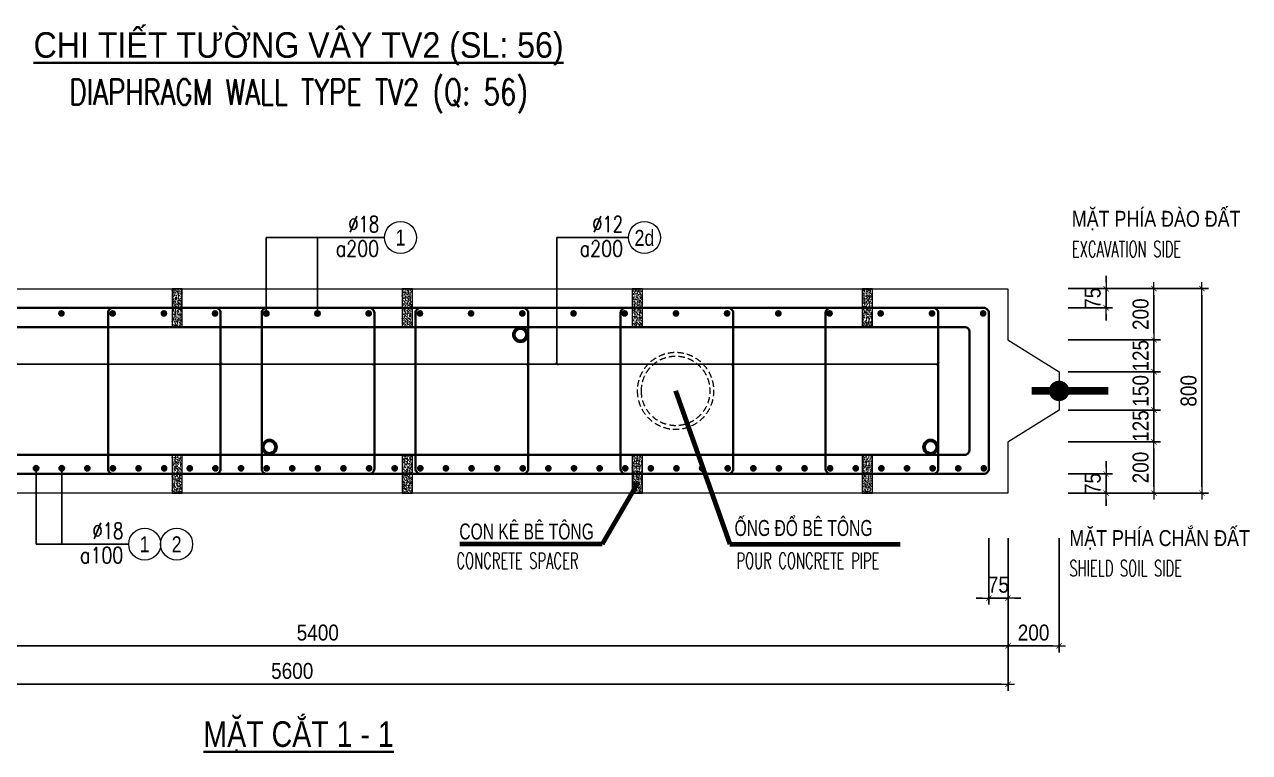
# Model space of a CAD drawing. Header units: millimetres. Extents: x -642477 to 1168880, y -27982 to 330379.
# Drawn here: x 143495 to 157871, y 93198 to 101745 of the extents above; entities that cross this region are included whole.
import ezdxf
from ezdxf.enums import TextEntityAlignment as Align

# ---------------------------------------------------------------- set-up
doc = ezdxf.new("R2010")
doc.units = ezdxf.units.MM
doc.linetypes.add('HIDDEN', pattern=[0.375, 0.25, -0.125])
doc.linetypes.add('HIDDEN2', pattern=[4.7625, 3.175, -1.5875])
doc.layers.get('0').update_dxf_attribs({"lineweight": 20})
doc.layers.get('Defpoints').update_dxf_attribs({"color": 151, "lineweight": 9})
for name, color, linetype, lineweight in [('NDC_S_BEAM', 3, 'HIDDEN2', 20), ('NDC_S_BREAK-LINE', 1, 'Continuous', 15), ('NDC_S_DIAPHGRAM WALL', 3, 'Continuous', 20), ('NDC_S_DIM', 1, 'Continuous', 15), ('NDC_S_ENG TITLE', 3, 'Continuous', 20), ('NDC_S_HATCH MATERIAL', 8, 'Continuous', 13), ('NDC_S_LEADER', 1, 'Continuous', 15), ('NDC_S_LEVEL TEXT', 7, 'Continuous', 20), ('NDC_S_REBAR', 4, 'Continuous', 35), ('NDC_S_VN TEXT', 7, 'Continuous', 20), ('NDC_S_VN TITLE', 6, 'Continuous', 35)]:
    doc.layers.add(name, color=color, linetype=linetype, lineweight=lineweight)
doc.layers.add('NDC_S_REBAR DES.', color=2, linetype='Continuous')
doc.styles.add('ARIAL', font='arial.ttf', dxfattribs={"width": 0.8})
doc.styles.add('NDC_ARIAL', font='arial.ttf', dxfattribs={"width": 0.85})
doc.styles.add('NDC_DIM', font='', dxfattribs={"width": 0.75})
doc.styles.add('NDC_EN TXT', font='romans.shx', dxfattribs={"width": 0.8})
doc.styles.get('NDC_DIM').set_extended_font_data('Dotum')
doc.dimstyles.new('A1-NDC-1-25 (x3)', dxfattribs={"dimscale": 75, "dimtxt": 2.5, "dimasz": 1, "dimexe": 1, "dimexo": 0, "dimgap": 0.8, "dimtad": 1, "dimdec": 0, "dimlfac": 0.333333, "dimdsep": 46, "dimtxsty": 'NDC_ARIAL', "dimblk": 'DIMMARK', "dimcen": 49999.938995, "dimdle": 1.5, "dimclrd": 1, "dimclre": 1, "dimclrt": 3, "dimadec": 0, "dimazin": 0, "dimtfac": 1, "dimtdec": 0, "dimtix": 1, "dimtmove": 2, "dimatfit": 3, "dimfxl": 1, "dimarcsym": 0})
doc.dimstyles.new('NDC_dim_25', dxfattribs={"dimscale": 25, "dimtxt": 2.2, "dimasz": 1.5, "dimexe": 1.5, "dimexo": 2.5, "dimgap": 1, "dimtad": 1, "dimdec": 0, "dimzin": 0, "dimdsep": 46, "dimtxsty": 'NDC_DIM', "dimblk": 'DIMMARK', "dimcen": 0.09, "dimdle": 1.2, "dimclrd": 1, "dimclre": 1, "dimclrt": 3, "dimadec": 0, "dimazin": 0, "dimtfac": 1, "dimtdec": 0, "dimtix": 1, "dimtofl": 0, "dimtmove": 0, "dimatfit": 3, "dimfxl": 6, "dimfxlon": 1, "dimtolj": 1, "dimtzin": 0, "dimarcsym": 0})

# ---------------------------------------------------------------- blocks, each defined once
blk = doc.blocks.new('DIMMARK')
at = {"layer": 'NDC_S_DIM', "color": 1}
blk.add_line((-1.5, 0), (1, 0), dxfattribs=at)
at = {"layer": 'NDC_S_DIM', "color": 2, "const_width": 0.1}
blk.add_lwpolyline([(-0.42, -0.42), (0.42, 0.42)], dxfattribs=at)
blk = doc.blocks.new('TV_001')
at = {"layer": 'NDC_S_DIAPHGRAM WALL', "ltscale": 0.01}
for p, q in [((21086.6, 15963.3), (21044.1, 15767.9)), ((21044.1, 15767.9), (20822.1, 15688.3)), ((20822.1, 15688.3), (20790.3, 15541.7)), ((20790.3, 15541.7), (20959.2, 15377)), ((20959.2, 15377), (20916.7, 15181.6)), ((20916.7, 15181.6), (26388.8, 13991.9))]:
    blk.add_line(p, q, dxfattribs=at)
blk.add_lwpolyline([(26558.8, 14773.6), (21086.6, 15963.3)], dxfattribs=at)
at = {"layer": 'NDC_S_DIAPHGRAM WALL', "ltscale": 50, "const_width": 30}
blk.add_lwpolyline([(20911.1, 15592.2), (20618, 15655.9)], dxfattribs=at)
at = {"layer": 'NDC_S_DIAPHGRAM WALL', "ltscale": 50, "const_width": 40}
blk.add_lwpolyline([(20825.8, 15610.7, -1), (20786.7, 15619.2, -1)], format="xyb", close=True, dxfattribs=at)
blk = doc.blocks.new('Ong sieu am')
at = {"layer": 'NDC_S_HATCH MATERIAL'}
h = blk.add_hatch(dxfattribs=at)
h.set_pattern_fill('ANSI31', color=256, scale=20)
h.set_pattern_definition([(45, (0, 0), (-1.76776695, 1.76776695), [])])
h.paths.add_polyline_path([(-7119.3, 51158.9, 1), (-7179.3, 51158.9, 1)])
h.paths.add_polyline_path([(-7171.3, 51158.9, -1), (-7127.3, 51158.9, -1)], flags=16)
at = {"layer": 'NDC_S_REBAR DES.'}
for radius in [30, 22]:
    blk.add_circle((-7149.3, 51158.9), radius, dxfattribs=at)
blk = doc.blocks.new('*D2203')
at = {"layer": 'Defpoints', "color": 0, "ltscale": 100, "transparency": 16777216}
for p in [(155742, 96844), (156750, 96844), (155742, 96244)]:
    blk.add_point(p, dxfattribs=at)
at = {"layer": 'NDC_S_DIM', "color": 1, "lineweight": -2, "ltscale": 100, "transparency": 16777216}
for p, q in [((155742, 96844), (156825, 96844)), ((156750, 96319), (156750, 96769)), ((155742, 96244), (156825, 96244))]:
    blk.add_line(p, q, dxfattribs=at)
at = {"layer": 'NDC_S_DIM', "color": 1, "lineweight": -2, "ltscale": 100, "transparency": 16777216, "xscale": 75, "yscale": 75, "zscale": 75}
for p, rotation in [((156750, 96844), 90), ((156750, 96244), 270)]:
    blk.add_blockref('DIMMARK', p, dxfattribs=dict(at, rotation=rotation))
at = {"layer": 'NDC_S_DIM', "color": 3, "ltscale": 100, "transparency": 16777216, "insert": (156594, 96544), "char_height": 187.5, "attachment_point": 5, "rotation": 90, "style": 'NDC_ARIAL'}
blk.add_mtext('200', dxfattribs=at)
blk = doc.blocks.new('*D2204')
at = {"layer": 'Defpoints', "color": 0, "ltscale": 100, "transparency": 16777216}
for p in [(155742, 97219), (156750, 97219), (155742, 96844)]:
    blk.add_point(p, dxfattribs=at)
at = {"layer": 'NDC_S_DIM', "color": 1, "lineweight": -2, "ltscale": 100, "transparency": 16777216}
for p, q in [((156750, 97294), (156750, 97369)), ((155742, 97219), (156825, 97219)), ((156750, 96844), (156750, 97219)), ((155742, 96844), (156825, 96844)), ((156750, 96769), (156750, 96694))]:
    blk.add_line(p, q, dxfattribs=at)
at = {"layer": 'NDC_S_DIM', "color": 1, "lineweight": -2, "ltscale": 100, "transparency": 16777216, "xscale": 75, "yscale": 75, "zscale": 75}
for p, rotation in [((156750, 97219), 270), ((156750, 96844), 90)]:
    blk.add_blockref('DIMMARK', p, dxfattribs=dict(at, rotation=rotation))
at = {"layer": 'NDC_S_DIM', "color": 3, "ltscale": 100, "transparency": 16777216, "insert": (156594, 97031), "char_height": 187.5, "attachment_point": 5, "rotation": 90, "style": 'NDC_ARIAL'}
blk.add_mtext('125', dxfattribs=at)
blk = doc.blocks.new('*D2205')
at = {"layer": 'Defpoints', "color": 0, "ltscale": 100, "transparency": 16777216}
for p in [(155742, 97669), (156750, 97669), (155742, 97219)]:
    blk.add_point(p, dxfattribs=at)
at = {"layer": 'NDC_S_DIM', "color": 1, "lineweight": -2, "ltscale": 100, "transparency": 16777216}
for p, q in [((156750, 97744), (156750, 97819)), ((155742, 97669), (156825, 97669)), ((156750, 97219), (156750, 97669)), ((155742, 97219), (156825, 97219)), ((156750, 97144), (156750, 97069))]:
    blk.add_line(p, q, dxfattribs=at)
at = {"layer": 'NDC_S_DIM', "color": 1, "lineweight": -2, "ltscale": 100, "transparency": 16777216, "xscale": 75, "yscale": 75, "zscale": 75}
for p, rotation in [((156750, 97669), 270), ((156750, 97219), 90)]:
    blk.add_blockref('DIMMARK', p, dxfattribs=dict(at, rotation=rotation))
at = {"layer": 'NDC_S_DIM', "color": 3, "ltscale": 100, "transparency": 16777216, "insert": (156594, 97444), "char_height": 187.5, "attachment_point": 5, "rotation": 90, "style": 'NDC_ARIAL'}
blk.add_mtext('150', dxfattribs=at)
blk = doc.blocks.new('*D2206')
at = {"layer": 'Defpoints', "color": 0, "ltscale": 100, "transparency": 16777216}
for p in [(155742, 98044), (156750, 98044), (155742, 97669)]:
    blk.add_point(p, dxfattribs=at)
at = {"layer": 'NDC_S_DIM', "color": 1, "lineweight": -2, "ltscale": 100, "transparency": 16777216}
for p, q in [((156750, 98119), (156750, 98194)), ((155742, 98044), (156825, 98044)), ((156750, 97669), (156750, 98044)), ((155742, 97669), (156825, 97669)), ((156750, 97594), (156750, 97519))]:
    blk.add_line(p, q, dxfattribs=at)
at = {"layer": 'NDC_S_DIM', "color": 1, "lineweight": -2, "ltscale": 100, "transparency": 16777216, "xscale": 75, "yscale": 75, "zscale": 75}
for p, rotation in [((156750, 98044), 270), ((156750, 97669), 90)]:
    blk.add_blockref('DIMMARK', p, dxfattribs=dict(at, rotation=rotation))
at = {"layer": 'NDC_S_DIM', "color": 3, "ltscale": 100, "transparency": 16777216, "insert": (156594, 97856), "char_height": 187.5, "attachment_point": 5, "rotation": 90, "style": 'NDC_ARIAL'}
blk.add_mtext('125', dxfattribs=at)
blk = doc.blocks.new('*D2207')
at = {"layer": 'Defpoints', "color": 0, "ltscale": 100, "transparency": 16777216}
for p in [(155742, 98644), (156750, 98644), (155742, 98044)]:
    blk.add_point(p, dxfattribs=at)
at = {"layer": 'NDC_S_DIM', "color": 1, "lineweight": -2, "ltscale": 100, "transparency": 16777216}
for p, q in [((155742, 98644), (156825, 98644)), ((156750, 98119), (156750, 98569)), ((155742, 98044), (156825, 98044))]:
    blk.add_line(p, q, dxfattribs=at)
at = {"layer": 'NDC_S_DIM', "color": 1, "lineweight": -2, "ltscale": 100, "transparency": 16777216, "xscale": 75, "yscale": 75, "zscale": 75}
for p, rotation in [((156750, 98644), 90), ((156750, 98044), 270)]:
    blk.add_blockref('DIMMARK', p, dxfattribs=dict(at, rotation=rotation))
at = {"layer": 'NDC_S_DIM', "color": 3, "ltscale": 100, "transparency": 16777216, "insert": (156594, 98344), "char_height": 187.5, "attachment_point": 5, "rotation": 90, "style": 'NDC_ARIAL'}
blk.add_mtext('200', dxfattribs=at)
blk = doc.blocks.new('*D2208')
at = {"layer": 'Defpoints', "color": 0, "ltscale": 100, "transparency": 16777216}
for p in [(155742, 98644), (157313, 98644), (155742, 96244)]:
    blk.add_point(p, dxfattribs=at)
at = {"layer": 'NDC_S_DIM', "color": 1, "lineweight": -2, "ltscale": 100, "transparency": 16777216}
for p, q in [((155742, 98644), (157388, 98644)), ((157313, 96319), (157313, 98569)), ((155742, 96244), (157388, 96244))]:
    blk.add_line(p, q, dxfattribs=at)
at = {"layer": 'NDC_S_DIM', "color": 1, "lineweight": -2, "ltscale": 100, "transparency": 16777216, "xscale": 75, "yscale": 75, "zscale": 75}
for p, rotation in [((157313, 98644), 90), ((157313, 96244), 270)]:
    blk.add_blockref('DIMMARK', p, dxfattribs=dict(at, rotation=rotation))
at = {"layer": 'NDC_S_DIM', "color": 3, "ltscale": 100, "transparency": 16777216, "insert": (157157, 97444), "char_height": 187.5, "attachment_point": 5, "rotation": 90, "style": 'NDC_ARIAL'}
blk.add_mtext('800', dxfattribs=at)
blk = doc.blocks.new('*D2209')
at = {"layer": 'Defpoints', "color": 0, "ltscale": 100, "transparency": 16777216}
for p in [(155742, 96469), (156188, 96469), (155742, 96244)]:
    blk.add_point(p, dxfattribs=at)
at = {"layer": 'NDC_S_DIM', "color": 1, "lineweight": -2, "ltscale": 100, "transparency": 16777216}
for p, q in [((156188, 96544), (156188, 96619)), ((155742, 96469), (156263, 96469)), ((156188, 96244), (156188, 96469)), ((155742, 96244), (156263, 96244)), ((156188, 96169), (156188, 96094))]:
    blk.add_line(p, q, dxfattribs=at)
at = {"layer": 'NDC_S_DIM', "color": 1, "lineweight": -2, "ltscale": 100, "transparency": 16777216, "xscale": 75, "yscale": 75, "zscale": 75}
for p, rotation in [((156188, 96469), 270), ((156188, 96244), 90)]:
    blk.add_blockref('DIMMARK', p, dxfattribs=dict(at, rotation=rotation))
at = {"layer": 'NDC_S_DIM', "color": 3, "ltscale": 100, "transparency": 16777216, "insert": (156032, 96356), "char_height": 187.5, "attachment_point": 5, "rotation": 90, "style": 'NDC_ARIAL'}
blk.add_mtext('75', dxfattribs=at)
blk = doc.blocks.new('*D2210')
at = {"layer": 'Defpoints', "color": 0, "ltscale": 100, "transparency": 16777216}
for p in [(155742, 98644), (156188, 98644), (155742, 98419)]:
    blk.add_point(p, dxfattribs=at)
at = {"layer": 'NDC_S_DIM', "color": 1, "lineweight": -2, "ltscale": 100, "transparency": 16777216}
for p, q in [((156188, 98719), (156188, 98794)), ((155742, 98644), (156263, 98644)), ((156188, 98419), (156188, 98644)), ((155742, 98419), (156263, 98419)), ((156188, 98344), (156188, 98269))]:
    blk.add_line(p, q, dxfattribs=at)
at = {"layer": 'NDC_S_DIM', "color": 1, "lineweight": -2, "ltscale": 100, "transparency": 16777216, "xscale": 75, "yscale": 75, "zscale": 75}
for p, rotation in [((156188, 98644), 270), ((156188, 98419), 90)]:
    blk.add_blockref('DIMMARK', p, dxfattribs=dict(at, rotation=rotation))
at = {"layer": 'NDC_S_DIM', "color": 3, "ltscale": 100, "transparency": 16777216, "insert": (156032, 98531), "char_height": 187.5, "attachment_point": 5, "rotation": 90, "style": 'NDC_ARIAL'}
blk.add_mtext('75', dxfattribs=at)
blk = doc.blocks.new('ong do BT')
at = {"layer": 'NDC_S_HATCH MATERIAL', "linetype": 'HIDDEN', "ltscale": 100}
for radius in [150, 135]:
    blk.add_circle((-6323.7, 51237.8), radius, dxfattribs=at)
blk = doc.blocks.new('*D2212')
at = {"layer": 'Defpoints', "color": 0, "ltscale": 100, "transparency": 16777216}
for p in [(154812, 95714), (155037, 95714), (155037, 95011)]:
    blk.add_point(p, dxfattribs=at)
at = {"layer": 'NDC_S_DIM', "color": 1, "lineweight": -2, "ltscale": 100, "transparency": 16777216}
for p, q in [((154812, 95714), (154812, 94936)), ((155037, 95714), (155037, 94936)), ((154737, 95011), (154662, 95011)), ((154812, 95011), (155037, 95011)), ((155112, 95011), (155187, 95011))]:
    blk.add_line(p, q, dxfattribs=at)
at = {"layer": 'NDC_S_DIM', "color": 1, "lineweight": -2, "ltscale": 100, "transparency": 16777216, "xscale": 75, "yscale": 75, "zscale": 75}
blk.add_blockref('DIMMARK', (154812, 95011), dxfattribs=at)
at = {"layer": 'NDC_S_DIM', "color": 1, "lineweight": -2, "ltscale": 100, "transparency": 16777216, "xscale": 75, "yscale": 75, "zscale": 75, "rotation": 180}
blk.add_blockref('DIMMARK', (155037, 95011), dxfattribs=at)
at = {"layer": 'NDC_S_DIM', "color": 3, "ltscale": 100, "transparency": 16777216, "insert": (154924, 95167), "char_height": 187.5, "attachment_point": 5, "style": 'NDC_ARIAL'}
blk.add_mtext('75', dxfattribs=at)
blk = doc.blocks.new('*D2214')
at = {"layer": 'Defpoints', "color": 0, "ltscale": 100, "transparency": 16777216}
for p in [(138837, 95714), (155037, 95714), (155037, 94449)]:
    blk.add_point(p, dxfattribs=at)
at = {"layer": 'NDC_S_DIM', "color": 1, "lineweight": -2, "ltscale": 100, "transparency": 16777216}
for p, q in [((138837, 95714), (138837, 94374)), ((155037, 95714), (155037, 94374)), ((138912, 94449), (154962, 94449))]:
    blk.add_line(p, q, dxfattribs=at)
at = {"layer": 'NDC_S_DIM', "color": 1, "lineweight": -2, "ltscale": 100, "transparency": 16777216, "xscale": 75, "yscale": 75, "zscale": 75, "rotation": 180}
blk.add_blockref('DIMMARK', (138837, 94449), dxfattribs=at)
at = {"layer": 'NDC_S_DIM', "color": 1, "lineweight": -2, "ltscale": 100, "transparency": 16777216, "xscale": 75, "yscale": 75, "zscale": 75}
blk.add_blockref('DIMMARK', (155037, 94449), dxfattribs=at)
at = {"layer": 'NDC_S_DIM', "color": 3, "ltscale": 100, "transparency": 16777216, "insert": (146937, 94605), "char_height": 187.5, "attachment_point": 5, "style": 'NDC_ARIAL'}
blk.add_mtext('5400', dxfattribs=at)
blk = doc.blocks.new('*D2215')
at = {"layer": 'Defpoints', "color": 0, "ltscale": 100, "transparency": 16777216}
for p in [(155037, 95714), (155637, 95714), (155637, 94449)]:
    blk.add_point(p, dxfattribs=at)
at = {"layer": 'NDC_S_DIM', "color": 1, "lineweight": -2, "ltscale": 100, "transparency": 16777216}
for p, q in [((155037, 95714), (155037, 94374)), ((155637, 95714), (155637, 94374)), ((155112, 94449), (155562, 94449))]:
    blk.add_line(p, q, dxfattribs=at)
at = {"layer": 'NDC_S_DIM', "color": 1, "lineweight": -2, "ltscale": 100, "transparency": 16777216, "xscale": 75, "yscale": 75, "zscale": 75, "rotation": 180}
blk.add_blockref('DIMMARK', (155037, 94449), dxfattribs=at)
at = {"layer": 'NDC_S_DIM', "color": 1, "lineweight": -2, "ltscale": 100, "transparency": 16777216, "xscale": 75, "yscale": 75, "zscale": 75}
blk.add_blockref('DIMMARK', (155637, 94449), dxfattribs=at)
at = {"layer": 'NDC_S_DIM', "color": 3, "ltscale": 100, "transparency": 16777216, "insert": (155337, 94605), "char_height": 187.5, "attachment_point": 5, "style": 'NDC_ARIAL'}
blk.add_mtext('200', dxfattribs=at)
blk = doc.blocks.new('*D2216')
at = {"layer": 'Defpoints', "color": 0, "ltscale": 100, "transparency": 16777216}
for p in [(138237, 95714), (155037, 95714), (155037, 93999)]:
    blk.add_point(p, dxfattribs=at)
at = {"layer": 'NDC_S_DIM', "color": 1, "lineweight": -2, "ltscale": 100, "transparency": 16777216}
for p, q in [((138237, 95714), (138237, 93924)), ((155037, 95714), (155037, 93924)), ((138312, 93999), (154962, 93999))]:
    blk.add_line(p, q, dxfattribs=at)
at = {"layer": 'NDC_S_DIM', "color": 1, "lineweight": -2, "ltscale": 100, "transparency": 16777216, "xscale": 75, "yscale": 75, "zscale": 75, "rotation": 180}
blk.add_blockref('DIMMARK', (138237, 93999), dxfattribs=at)
at = {"layer": 'NDC_S_DIM', "color": 1, "lineweight": -2, "ltscale": 100, "transparency": 16777216, "xscale": 75, "yscale": 75, "zscale": 75}
blk.add_blockref('DIMMARK', (155037, 93999), dxfattribs=at)
at = {"layer": 'NDC_S_DIM', "color": 3, "ltscale": 100, "transparency": 16777216, "insert": (146637, 94155), "char_height": 187.5, "attachment_point": 5, "style": 'NDC_ARIAL'}
blk.add_mtext('5600', dxfattribs=at)
blk = doc.blocks.new('con ke BT')
at = {"layer": 'NDC_S_HATCH MATERIAL'}
h = blk.add_hatch(dxfattribs=at)
h.set_pattern_fill('AR-CONC', color=256, scale=2)
h.set_pattern_definition([(50, (0, 0), (14.3452037, -1.2550427), [1.5, -16.5]), (355, (0, 0), (-2.7750267, 15.0438427), [1.2, -13.2]), (100.451444, (1.195, -0.105), (11.570177, 13.7888), [1.274804, -14.0228422]), (46.1842, (0, 4), (21.3448266, -3.3103856), [2.25, -24.75]), (96.635635, (1.779, 3.724), (18.693239, 19.482372), [1.912207, -21.034275]), (351.184164, (0, 4), (18.693239, 19.482372), [1.8, -19.8]), (21, (2, 3), (11.938141, -8.0523778), [1.5, -16.5]), (326, (2, 3), (4.8663066, 14.503001), [1.2, -13.2]), (71.451445, (2.995, 2.329), (16.8044475, 6.450623), [1.274804, -14.0228422]), (37.5, (0, 0), (0.2431971, 6.6578771), [0, -13.04, 0, -13.4, 0, -13.25]), (7.5, (0, 0), (5.2613907, 7.8882342), [0, -7.64, 0, -12.74, 0, -5.05]), (327.5, (-4.46, 0), (10.6764487, -0.45109743), [0, -5, 0, -15.6, 0, -20.7]), (317.5, (-6.46, 0), (11.6637234, 2.0020996), [0, -6.5, 0, -10.36, 0, -14.7])])
h.paths.add_polyline_path([(-7076.9, 51430.9), (-7116.9, 51430.9), (-7116.9, 51280.9), (-7076.9, 51280.9)])
at = {"layer": 'NDC_S_BREAK-LINE'}
blk.add_lwpolyline([(-7116.9, 51430.9), (-7116.9, 51280.9), (-7076.9, 51280.9), (-7076.9, 51430.9)], close=True, dxfattribs=at)
blk = doc.blocks.new('*U2171')
at = {"layer": 'NDC_S_LEADER', "xscale": 3, "yscale": 3, "zscale": 3}
blk.add_blockref('con ke BT', (21291, -154068), dxfattribs=at)
blk = doc.blocks.new('*U2172')
at = {"layer": 'NDC_S_DIM', "color": 0, "linetype": 'ByBlock', "lineweight": -2, "transparency": 16777216}
for p in [(0, 0), (2700, 0), (5400, 0), (8100, 0), (10800, 0), (13500, 0)]:
    blk.add_blockref('*U2171', p, dxfattribs=at)
blk = doc.blocks.new('*U2173')
at = {"layer": 'NDC_S_LEADER', "xscale": 3, "yscale": 3, "zscale": 3}
blk.add_blockref('con ke BT', (21291, -154068), dxfattribs=at)
blk = doc.blocks.new('*U2174')
at = {"layer": 'NDC_S_DIM', "color": 0, "linetype": 'ByBlock', "lineweight": -2, "transparency": 16777216}
for p in [(0, 0), (2700, 0), (5400, 0), (8100, 0), (10800, 0), (13500, 0)]:
    blk.add_blockref('*U2173', p, dxfattribs=at)
blk = doc.blocks.new('*U366')
blk.add_circle((2.5, 0), 2.5)
at = {"layer": 'NDC_S_VN TEXT', "color": 3, "style": 'NDC_EN TXT'}
for tag, width, p in [('DK2', 0.75, (-0.85, 0.85)), ('KC2', 0.8, (-0.85, -2.97))]:
    blk.add_attdef(tag, text='', height=2.5, dxfattribs=dict(at, width=width)).set_placement(p, align=Align.RIGHT)
at = {"layer": 'NDC_S_VN TEXT', "color": 7, "style": 'ARIAL', "width": 0.8}
blk.add_attdef('SH3', text='', height=2.5, dxfattribs=at).set_placement((2.5, 0), align=Align.MIDDLE)
blk = doc.blocks.new('kata_block_THEP')
at = {"layer": 'NDC_S_REBAR', "color": 0}
for p, q in [((-0.5, 0), (0.5, 0)), ((-0.35, 0.35), (0.35, -0.35)), ((0.35, 0.35), (-0.35, -0.35)), ((0, 0.5), (0, -0.5))]:
    blk.add_line(p, q, dxfattribs=at)
at = {"layer": 'NDC_S_REBAR', "color": 0, "const_width": 0.0833}
blk.add_lwpolyline([(-0.5, 0, 1), (0.5, 0, 1), (-0.5, 0, 1)], format="xyb", dxfattribs=at)
blk = doc.blocks.new('*U2191')
at = {"layer": 'NDC_S_REBAR', "ltscale": 80, "xscale": 72, "yscale": 72, "zscale": 72}
blk.add_blockref('kata_block_THEP', (0, 0), dxfattribs=at)
blk = doc.blocks.new('*U2192')
at = {"layer": 'NDC_S_LEVEL TEXT', "color": 0, "linetype": 'ByBlock', "lineweight": -2, "transparency": 16777216}
for p in [(5408.1, 0), (6009, 0), (6609.9, 0), (7210.8, 0), (7811.7, 0), (8412.6, 0), (9013.5, 0), (9614.4, 0), (10215.3, 0), (10816.2, 0), (11417.1, 0), (12018, 0), (12618.9, 0), (13219.8, 0), (13820.7, 0), (14421.6, 0), (15022.5, 0), (15623.4, 0), (16224.3, 0)]:
    blk.add_blockref('*U2191', p, dxfattribs=at)
blk = doc.blocks.new('*U2193')
at = {"layer": 'NDC_S_REBAR', "ltscale": 80, "xscale": 72, "yscale": 72, "zscale": 72}
blk.add_blockref('kata_block_THEP', (0, 0), dxfattribs=at)
blk = doc.blocks.new('*U2194')
at = {"layer": 'NDC_S_LEVEL TEXT', "color": 0, "linetype": 'ByBlock', "lineweight": -2, "transparency": 16777216}
for p in [(5110.2, 0), (5410.8, 0), (5711.4, 0), (6012, 0), (6312.6, 0), (6613.2, 0), (6913.8, 0), (7214.4, 0), (7515, 0), (7815.6, 0), (8116.2, 0), (8416.8, 0), (8717.4, 0), (9018, 0), (9318.6, 0), (9619.2, 0), (9919.8, 0), (10220.4, 0), (10521, 0), (10821.6, 0), (11122.2, 0), (11422.8, 0), (11723.4, 0), (12024, 0), (12324.6, 0), (12625.2, 0), (12925.8, 0), (13226.4, 0), (13527, 0), (13827.6, 0), (14128.2, 0), (14428.8, 0), (14729.4, 0), (15030, 0), (15330.6, 0), (15631.2, 0), (15931.8, 0), (16232.4, 0)]:
    blk.add_blockref('*U2193', p, dxfattribs=at)

msp = doc.modelspace()

# ---------------------------------------------------------------- linework, layer by layer
at = {"layer": 'NDC_S_DIM'}
msp.add_circle((145280.8, 95643.6), 187.5, dxfattribs=at)
at = {"layer": 'NDC_S_REBAR'}
msp.add_lwpolyline([(139632.2, 97318), (138489.8, 96601, 0.2585925), (138461.6, 96550.2), (138461.6, 96528.7, 0.4142136), (138521.6, 96468.7), (154751.6, 96468.7, 0.4142136), (154811.6, 96528.7), (154811.6, 98358.7, 0.4142136), (154751.6, 98418.7), (138521.6, 98418.7, 0.4142136), (138461.6, 98358.7), (138461.6, 98342.9, 0.2239077), (138483.4, 98296.6), (139621, 97575.7)], format="xyb", dxfattribs=at)
for points in [[(144535.5, 98418.7), (145736.8, 98418.7, -0.4142136), (145796.8, 98358.7), (145796.8, 96528.7, -0.4142136), (145736.8, 96468.7), (144535.5, 96468.7, -0.4142136), (144475.5, 96528.7), (144475.5, 98358.7, -0.4142136)], [(146340, 98418.7), (147541.3, 98418.7, -0.4142136), (147601.3, 98358.7), (147601.3, 96528.7, -0.4142136), (147541.3, 96468.7), (146340, 96468.7, -0.4142136), (146280, 96528.7), (146280, 98358.7, -0.4142136)], [(148144.5, 98418.7), (149345.8, 98418.7, -0.4142136), (149405.8, 98358.7), (149405.8, 96528.7, -0.4142136), (149345.8, 96468.7), (148144.5, 96468.7, -0.4142136), (148084.5, 96528.7), (148084.5, 98358.7, -0.4142136)], [(150550.5, 98418.7), (151751.8, 98418.7, -0.4142136), (151811.8, 98358.7), (151811.8, 96528.7, -0.4142136), (151751.8, 96468.7), (150550.5, 96468.7, -0.4142136), (150490.5, 96528.7), (150490.5, 98358.7, -0.4142136)], [(152956.5, 98418.7), (154157.8, 98418.7, -0.4142136), (154217.8, 98358.7), (154217.8, 96528.7, -0.4142136), (154157.8, 96468.7), (152956.5, 96468.7, -0.4142136), (152896.5, 96528.7), (152896.5, 98358.7, -0.4142136)], [(139571.6, 98193.7), (154526.6, 98193.7, -0.4142136), (154586.6, 98133.7), (154586.6, 96753.7, -0.4142136), (154526.6, 96693.7), (139571.6, 96693.7, -0.4142136), (139511.6, 96753.7), (139511.6, 98133.7, -0.4142136)]]:
    msp.add_lwpolyline(points, format="xyb", close=True, dxfattribs=at)

# ---------------------------------------------------------------- block references
at = {"layer": 'NDC_S_BEAM', "xscale": -3, "yscale": 3, "zscale": 3, "rotation": 347.733965496706}
msp.add_blockref('TV_001', (206678.1, 38407.2), dxfattribs=at)
at = {"layer": 'NDC_S_DIM', "ltscale": 80, "xscale": 75, "yscale": 75, "zscale": 75}
for p, values in [((147720.1, 99243.7), {'SH3': '1', 'DK2': '%%C18', 'KC2': 'a200'}), ((150582.9, 99243.7), {'SH3': '2d', 'DK2': '%%c12', 'KC2': 'a200'}), ((144718.3, 95643.6), {'SH3': '1', 'DK2': '%%C18', 'KC2': 'a100'})]:
    msp.add_blockref('*U366', p, dxfattribs=at).add_auto_attribs(values)
at = {"layer": 'NDC_S_DIM'}
for name, p in [('*U2172', (139886.6, 98418.7)), ('*U2174', (139886.6, 96468.7))]:
    msp.add_blockref(name, p, dxfattribs=at)
at = {"layer": 'NDC_S_LEADER', "yscale": 3, "zscale": 3}
for name, p, xscale in [('Ong sieu am', (170763.7, -55372.9), 3), ('ong do BT', (132165.4, -56269.8), -3), ('Ong sieu am', (167817.9, -56692.9), 3)]:
    msp.add_blockref(name, p, dxfattribs=dict(at, xscale=xscale))
at = {"layer": 'NDC_S_LEADER', "xscale": -3, "yscale": 3, "zscale": 3, "rotation": 180}
msp.add_blockref('Ong sieu am', (175575.7, 250260.2), dxfattribs=at)
at = {"layer": 'NDC_S_LEVEL TEXT'}
msp.add_blockref('*U2192', (138521.1, 98352.7), dxfattribs=at)
at = {"layer": 'NDC_S_LEVEL TEXT', "extrusion": (0, 0, -1), "zscale": -1, "rotation": 180}
msp.add_blockref('*U2194', (-138521.1, 96534.7), dxfattribs=at)

# ---------------------------------------------------------------- texts
at = {"layer": 'NDC_S_ENG TITLE', "style": 'NDC_EN TXT', "width": 0.75}
msp.add_text('DIAPHRAGM WALL TYPE TV2 (Q: 56)', height=300, dxfattribs=at).set_placement((146712, 100931.7), align=Align.MIDDLE)
at = {"layer": 'NDC_S_ENG TITLE', "style": 'NDC_EN TXT', "width": 0.6}
for s, p in [('EXCAVATION SIDE', (155786.3, 99109.2)), ('CONCRETE SPACER', (148564.4, 95450)), ('POUR CONCRETE PIPE', (151849.7, 95450)), ('SHIELD SOIL SIDE', (155757.2, 95360.8))]:
    msp.add_text(s, height=187.5, dxfattribs=at).set_placement(p, align=Align.MIDDLE_LEFT)
at = {"layer": 'NDC_S_LEVEL TEXT', "style": 'NDC_ARIAL'}
for s, width, p in [('MẶT PHÍA ĐÀO ĐẤT', 0.8, (155786.3, 99464)), ('CON KÊ BÊ TÔNG', 0.7, (148598.3, 95792.8)), ('ỐNG ĐỔ BÊ TÔNG', 0.7, (151828.2, 95834.1)), ('MẶT PHÍA CHẮN ĐẤT', 0.8, (155757.2, 95715.5))]:
    msp.add_text(s, height=187.5, dxfattribs=dict(at, width=width)).set_placement(p, align=Align.MIDDLE_LEFT)
at = {"layer": 'NDC_S_VN TEXT', "color": 7, "style": 'ARIAL', "width": 0.8}
msp.add_text('2', height=187.5, dxfattribs=at).set_placement((145280.8, 95643.6), align=Align.MIDDLE)
at = {"layer": 'NDC_S_VN TITLE', "style": 'NDC_ARIAL'}
for s, width, p in [('%%UCHI TIẾT TƯỜNG VÂY TV2 (SL: 56)', 0.9, (146712, 101504.9)), ('%%UMẶT CẮT 1 - 1', 0.8, (146712, 93426.5))]:
    msp.add_text(s, height=300, dxfattribs=dict(at, width=width)).set_placement(p, align=Align.MIDDLE)

# ---------------------------------------------------------------- dimensions: what is measured, and where the dimension line sits
at = {"layer": 'NDC_S_DIM', "ltscale": 100}
for base, p1, p2, picture, middle in [((156187.5, 98643.7), (155742.3, 98418.7), (155742.3, 98643.7), '*D2210', (156032.2, 98531.2)), ((156750, 98643.7), (155742.3, 98043.7), (155742.3, 98643.7), '*D2207', (156594.3, 98343.7)), ((157312.5, 98643.7), (155742.3, 96243.7), (155742.3, 98643.7), '*D2208', (157156.8, 97443.7)), ((156750, 98043.7), (155742.3, 97668.7), (155742.3, 98043.7), '*D2206', (156594.3, 97856.2)), ((156750, 97668.7), (155742.3, 97218.7), (155742.3, 97668.7), '*D2205', (156594.3, 97443.7)), ((156750, 97218.7), (155742.3, 96843.7), (155742.3, 97218.7), '*D2204', (156594.3, 97031.2)), ((156750, 96843.7), (155742.3, 96243.7), (155742.3, 96843.7), '*D2203', (156594.3, 96543.7)), ((156187.5, 96468.7), (155742.3, 96243.7), (155742.3, 96468.7), '*D2209', (156032.2, 96356.2))]:
    dim = msp.add_linear_dim(base=base, p1=p1, p2=p2, angle=90, dimstyle='A1-NDC-1-25 (x3)', dxfattribs=at)
    dim.commit()
    dim.dimension.update_dxf_attribs({"geometry": picture, "text_midpoint": middle})
for base, p1, p2, picture, middle in [((155036.6, 93999), (138236.6, 95714.1), (155036.6, 95714.1), '*D2216', (146636.6, 94154.7)), ((155036.6, 94449), (138836.6, 95714.1), (155036.6, 95714.1), '*D2214', (146936.6, 94604.7)), ((155036.6, 95011.5), (154811.6, 95714.1), (155036.6, 95714.1), '*D2212', (154924.1, 95166.8)), ((155636.6, 94449), (155036.6, 95714.1), (155636.6, 95714.1), '*D2215', (155336.6, 94604.7))]:
    dim = msp.add_linear_dim(base=base, p1=p1, p2=p2, dimstyle='A1-NDC-1-25 (x3)', dxfattribs=at)
    dim.commit()
    dim.dimension.update_dxf_attribs({"geometry": picture, "text_midpoint": middle})

# ---------------------------------------------------------------- leaders
at = {"layer": 'NDC_S_LEADER'}
for points, override in [([(146332.8, 98352.7), (146332.8, 99243.7), (147720.1, 99243.7)], {"dimasz": 2.5, "dimldrblk": 'DotBlank'}), ([(146933.7, 98352.7), (146933.7, 99243.7), (147720.1, 99243.7)], {"dimasz": 2.5, "dimldrblk": 'DotBlank'}), ([(149741.2, 97757.9), (149741.2, 99243.7), (150582.9, 99243.7)], {"dimldrblk": 'ArchTick'}), ([(140984.8, 97757.9), (154209, 97757.9)], {"dimldrblk": 'ArchTick'}), ([(154217.8, 97757.9), (140988.1, 97757.9)], {"dimldrblk": 'ArchTick'}), ([(143390.8, 97757.9), (154209, 97757.9)], {"dimldrblk": 'ArchTick'}), ([(145796.8, 97757.9), (154209, 97757.9)], {"dimldrblk": 'ArchTick'}), ([(147596.9, 97757.9), (154209, 97757.9)], {"dimldrblk": 'ArchTick'}), ([(149405.8, 97757.9), (154209, 97757.9)], {"dimldrblk": 'ArchTick'}), ([(151807.4, 97757.9), (154209, 97757.9)], {"dimldrblk": 'ArchTick'}), ([(151136.6, 97443.7), (151771.9, 95643.6), (153773.3, 95643.6)], {"dimasz": 4.5, "dimlwd": 65533}), ([(143631.3, 96534.7), (143631.3, 95643.6), (144718.3, 95643.6)], {"dimasz": 2.5, "dimldrblk": 'DotBlank'}), ([(143931.9, 96534.7), (143931.9, 95643.6), (144718.3, 95643.6)], {"dimasz": 2.5, "dimldrblk": 'DotBlank'}), ([(150691.8, 96364.5), (150275.8, 95643.6), (148603.8, 95643.6)], {"dimasz": 4.5, "dimlwd": 65533})]:
    msp.add_leader(points, dimstyle='NDC_dim_25', override=override, dxfattribs=at)

doc.saveas('drawing.dxf')
